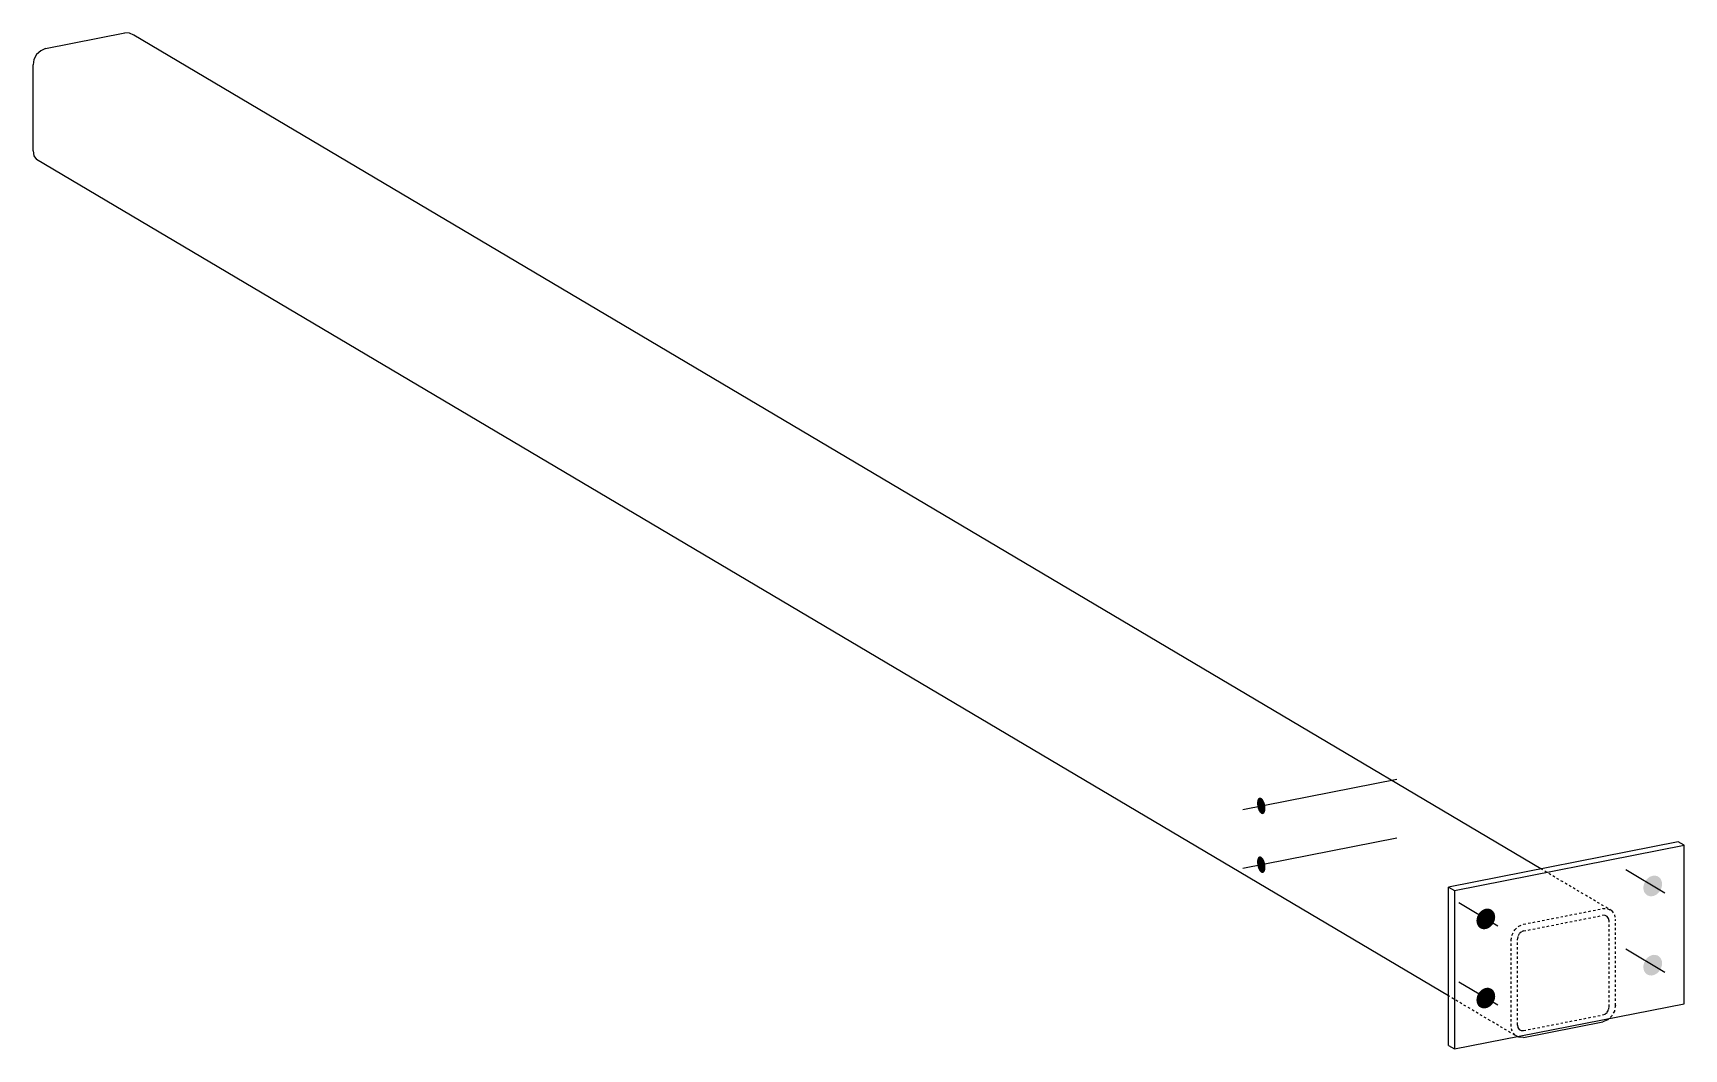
# Model space of a CAD drawing. Header units: millimetres. Extents: x 12 to 23118, y 5 to 856.
# Drawn here: x 12 to 1383, y 12 to 856 of the extents above; entities that cross this region are included whole.
import ezdxf

# ---------------------------------------------------------------- set-up
doc = ezdxf.new("R2010")
doc.units = ezdxf.units.MM
doc.linetypes.add('DXK_LINE_DOT2', pattern=[3.9198, 1.9599, -1.9599])
doc.layers.add('STÅL', color=7, linetype='Continuous')

msp = doc.modelspace()

# ---------------------------------------------------------------- hatches: boundary and pattern name
at = {"layer": 'STÅL', "linetype": 'Continuous'}
for points in [[(1035.2, 214.6), (1035.4, 213.1), (1035.5, 211.7), (1035.4, 210.4), (1035.2, 209.2), (1034.8, 208.3), (1034.3, 207.6), (1033.7, 207.2), (1033, 207), (1032.3, 207.2), (1031.6, 207.7), (1030.8, 208.4), (1030.2, 209.4), (1029.6, 210.5), (1029.1, 211.9), (1028.8, 213.3), (1028.6, 214.7), (1028.5, 216.1), (1028.6, 217.4), (1028.8, 218.6), (1029.2, 219.6), (1029.7, 220.3), (1030.3, 220.7), (1031, 220.8), (1031.7, 220.7), (1032.4, 220.2), (1033.2, 219.5), (1033.8, 218.5), (1034.4, 217.3), (1034.9, 216)], [(1035.2, 165.7), (1035.4, 164.3), (1035.5, 162.8), (1035.4, 161.5), (1035.2, 160.4), (1034.8, 159.4), (1034.3, 158.7), (1033.7, 158.3), (1033, 158.2), (1032.3, 158.3), (1031.6, 158.8), (1030.8, 159.5), (1030.2, 160.5), (1029.6, 161.7), (1029.1, 163), (1028.8, 164.4), (1028.6, 165.9), (1028.5, 167.3), (1028.6, 168.6), (1028.8, 169.7), (1029.2, 170.7), (1029.7, 171.4), (1030.3, 171.8), (1031, 172), (1031.7, 171.8), (1032.4, 171.3), (1033.2, 170.6), (1033.8, 169.6), (1034.4, 168.4), (1034.9, 167.1)], [(1350.8, 151.1), (1351.9, 152.6), (1353.2, 153.9), (1354.7, 155), (1356.3, 155.6), (1357.9, 156), (1359.5, 155.9), (1361, 155.5), (1362.3, 154.7), (1363.4, 153.6), (1364.2, 152.2), (1364.7, 150.6), (1364.9, 148.9), (1364.7, 147.1), (1364.2, 145.3), (1363.4, 143.7), (1362.3, 142.1), (1361, 140.8), (1359.5, 139.8), (1357.9, 139.1), (1356.3, 138.8), (1354.7, 138.9), (1353.2, 139.3), (1351.9, 140.1), (1350.8, 141.2), (1350, 142.5), (1349.5, 144.1), (1349.3, 145.9), (1349.5, 147.6), (1350, 149.4)], [(1212.2, 123.8), (1213.3, 125.3), (1214.6, 126.6), (1216.1, 127.6), (1217.7, 128.3), (1219.3, 128.6), (1220.9, 128.5), (1222.4, 128.1), (1223.7, 127.3), (1224.8, 126.2), (1225.6, 124.9), (1226.1, 123.3), (1226.3, 121.6), (1226.1, 119.8), (1225.6, 118), (1224.8, 116.3), (1223.7, 114.8), (1222.4, 113.5), (1220.9, 112.5), (1219.3, 111.8), (1217.7, 111.5), (1216.1, 111.5), (1214.6, 111.9), (1213.3, 112.7), (1212.2, 113.8), (1211.4, 115.2), (1210.9, 116.8), (1210.7, 118.5), (1210.9, 120.3), (1211.4, 122.1)], [(1350.8, 85.3), (1351.9, 86.9), (1353.2, 88.2), (1354.7, 89.2), (1356.3, 89.9), (1357.9, 90.2), (1359.5, 90.1), (1361, 89.7), (1362.3, 88.9), (1363.4, 87.8), (1364.2, 86.4), (1364.7, 84.9), (1364.9, 83.1), (1364.7, 81.3), (1364.2, 79.6), (1363.4, 77.9), (1362.3, 76.3), (1361, 75.1), (1359.5, 74), (1357.9, 73.4), (1356.3, 73), (1354.7, 73.1), (1353.2, 73.5), (1351.9, 74.3), (1350.8, 75.4), (1350, 76.8), (1349.5, 78.4), (1349.3, 80.1), (1349.5, 81.9), (1350, 83.7)], [(1212.2, 58), (1213.3, 59.5), (1214.6, 60.8), (1216.1, 61.8), (1217.7, 62.5), (1219.3, 62.8), (1220.9, 62.8), (1222.4, 62.3), (1223.7, 61.6), (1224.8, 60.5), (1225.6, 59.1), (1226.1, 57.5), (1226.3, 55.8), (1226.1, 54), (1225.6, 52.2), (1224.8, 50.5), (1223.7, 49), (1222.4, 47.7), (1220.9, 46.7), (1219.3, 46), (1217.7, 45.7), (1216.1, 45.7), (1214.6, 46.2), (1213.3, 46.9), (1212.2, 48), (1211.4, 49.4), (1210.9, 51), (1210.7, 52.7), (1210.9, 54.5), (1211.4, 56.3)]]:
    msp.add_hatch(color=96, dxfattribs=at).paths.add_polyline_path(points)

# ---------------------------------------------------------------- linework, layer by layer
at = {"layer": 'STÅL', "color": 2, "linetype": 'Continuous'}
for p, q in [((22.4, 842.8), (88.2, 855.8)), ((92.2, 855.7), (88.2, 855.8)), ((95.6, 853.9), (92.2, 855.7)), ((1264.2, 161.6), (95.6, 853.9)), ((15, 838), (12.8, 833.9)), ((18.4, 841.1), (15, 838)), ((22.4, 842.8), (18.4, 841.1)), ((12.8, 833.9), (12, 829.4)), ((12, 758), (12, 829.4)), ((12, 758), (12.8, 753.9)), ((12.8, 753.9), (15, 750.7)), ((1187.5, 56.1), (15, 750.7)), ((1378.1, 184.1), (1187.5, 146.5)), ((1192.5, 143.6), (1383.1, 181.2)), ((1383.1, 181.2), (1378.1, 184.1)), ((1383.1, 49.6), (1383.1, 181.2)), ((1187.5, 146.5), (1192.5, 143.6)), ((1187.5, 15), (1187.5, 146.5)), ((1192.5, 143.6), (1192.5, 12)), ((1192.5, 12), (1383.1, 49.6)), ((1249.9, 21.6), (1315.7, 34.6)), ((1319.7, 36.3), (1315.7, 34.6)), ((1320.8, 37.3), (1319.7, 36.3)), ((1187.5, 15), (1192.5, 12)), ((1245.9, 21.7), (1244.8, 22.3)), ((1249.9, 21.6), (1245.9, 21.7))]:
    msp.add_line(p, q, dxfattribs=at)
at = {"layer": 'STÅL', "color": 96, "linetype": 'Continuous'}
for p, q in [((1016.8, 210.9), (1144.6, 236.2)), ((1016.8, 162.1), (1144.6, 187.3)), ((1367.2, 141.4), (1334.7, 160.7)), ((1228.6, 114), (1196.1, 133.3)), ((1367.2, 75.6), (1334.7, 94.9)), ((1228.6, 48.3), (1196.1, 67.5))]:
    msp.add_line(p, q, dxfattribs=at)
at = {"layer": 'STÅL', "color": 7, "linetype": 'DXK_LINE_DOT2'}
for p, q in [((1323.1, 126.8), (1264.2, 161.6)), ((1249.9, 115.6), (1315.7, 128.6)), ((1315.7, 128.6), (1319.7, 128.5)), ((1319.7, 128.5), (1323.1, 126.8)), ((1323.1, 126.8), (1325.3, 123.5)), ((1325.3, 123.5), (1326.1, 119.4)), ((1240.3, 106.7), (1242.5, 110.9)), ((1242.5, 110.9), (1245.9, 114)), ((1245.9, 114), (1249.9, 115.6)), ((1249.9, 110), (1247.9, 109.1)), ((1249.9, 110), (1315.7, 123)), ((1317.7, 122.9), (1315.7, 123)), ((1319.4, 122), (1317.7, 122.9)), ((1320.5, 120.4), (1319.4, 122)), ((1320.9, 118.4), (1320.5, 120.4)), ((1320.9, 46.9), (1320.9, 118.4)), ((1326.1, 48), (1326.1, 119.4)), ((1239.5, 102.3), (1240.3, 106.7)), ((1239.5, 30.9), (1239.5, 102.3)), ((1245.1, 105.5), (1244.7, 103.3)), ((1244.7, 31.9), (1244.7, 103.3)), ((1246.2, 107.6), (1245.1, 105.5)), ((1247.9, 109.1), (1246.2, 107.6)), ((1242.5, 23.5), (1187.5, 56.1)), ((1317.7, 41.1), (1319.4, 42.6)), ((1319.4, 42.6), (1320.5, 44.7)), ((1320.5, 44.7), (1320.9, 46.9)), ((1325.3, 43.5), (1323.1, 39.4)), ((1326.1, 48), (1325.3, 43.5)), ((1240.3, 26.7), (1239.5, 30.9)), ((1244.7, 31.9), (1245.1, 29.8)), ((1245.1, 29.8), (1246.2, 28.2)), ((1246.2, 28.2), (1247.9, 27.3)), ((1249.9, 27.3), (1315.7, 40.3)), ((1315.7, 40.3), (1317.7, 41.1)), ((1323.1, 39.4), (1320.8, 37.3)), ((1242.5, 23.5), (1240.3, 26.7)), ((1244.8, 22.3), (1242.5, 23.5)), ((1247.9, 27.3), (1249.9, 27.3))]:
    msp.add_line(p, q, dxfattribs=at)

doc.saveas('drawing.dxf')
